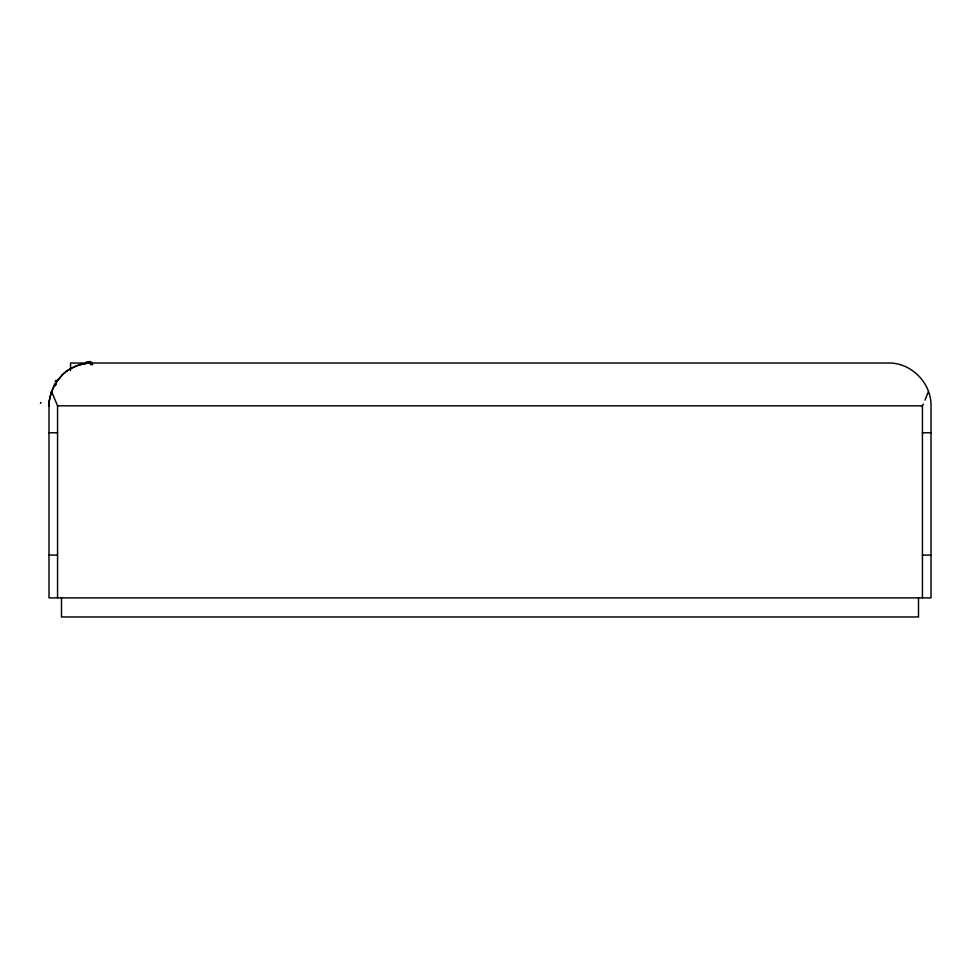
<?xml version="1.0" encoding="UTF-8"?>
<svg xmlns="http://www.w3.org/2000/svg" width="980" height="980" viewBox="0 0 980 980"><rect width="100%" height="100%" fill="white"/><g stroke="black" fill="none" stroke-linecap="round" stroke-linejoin="round"><path stroke-width="1.47" d="M70.535 370.599L70.535 363.029L888.198 363.029C911.106 362.367 931.417 382.996 931 405.732L931 597.886L49 597.886L49 405.426M49 405.83L49.025 404.52M49 405.328L49.061 403.589M49.025 404.409L49.123 402.645M49.061 403.49L49.184 401.8M49.123 402.547L49.821 397.488M49.196 401.702L49.294 400.845M49.306 400.734L51.254 392.123M49.845 397.378L54.255 385.275L62.059 375.046M51.291 392.012L55.223 383.596M928.452 391.498L924.985 400.085M923.209 404.103L922.437 405.83L922.437 597.886M56.84 381.134L62.72 374.421M62.132 374.973L63.712 373.527M63.663 373.576L67.191 370.808M64.104 373.196C71.748 366.667 81.757 362.992 91.802 363.029M67.596 370.526L70.45 368.725M70.866 368.492L78.767 365.062L87.049 363.286M51.585 391.596L57.563 405.83L922.437 405.83M49 432.78L57.563 432.78M922.437 432.78L931 432.78M49 555.096L57.563 555.096M922.437 555.096L931 555.096M918.505 597.776L918.505 616.971L61.495 616.971L61.495 597.776M57.563 405.83L57.563 597.886M90.405 364.585A59.425 31.495 32 0 1 92.794 364.609M55.382 385.728A91.985 23.937 -85.5 0 1 56.313 384.099M55.088 381.649A91.985 25.113 -87.1 0 1 56.093 380.265M40.952 402.351A70.548 6.113 -62 0 1 40.437 403.429M86.142 362.073A59.425 33.651 36.2 0 1 90.883 361.559"/></g></svg>
